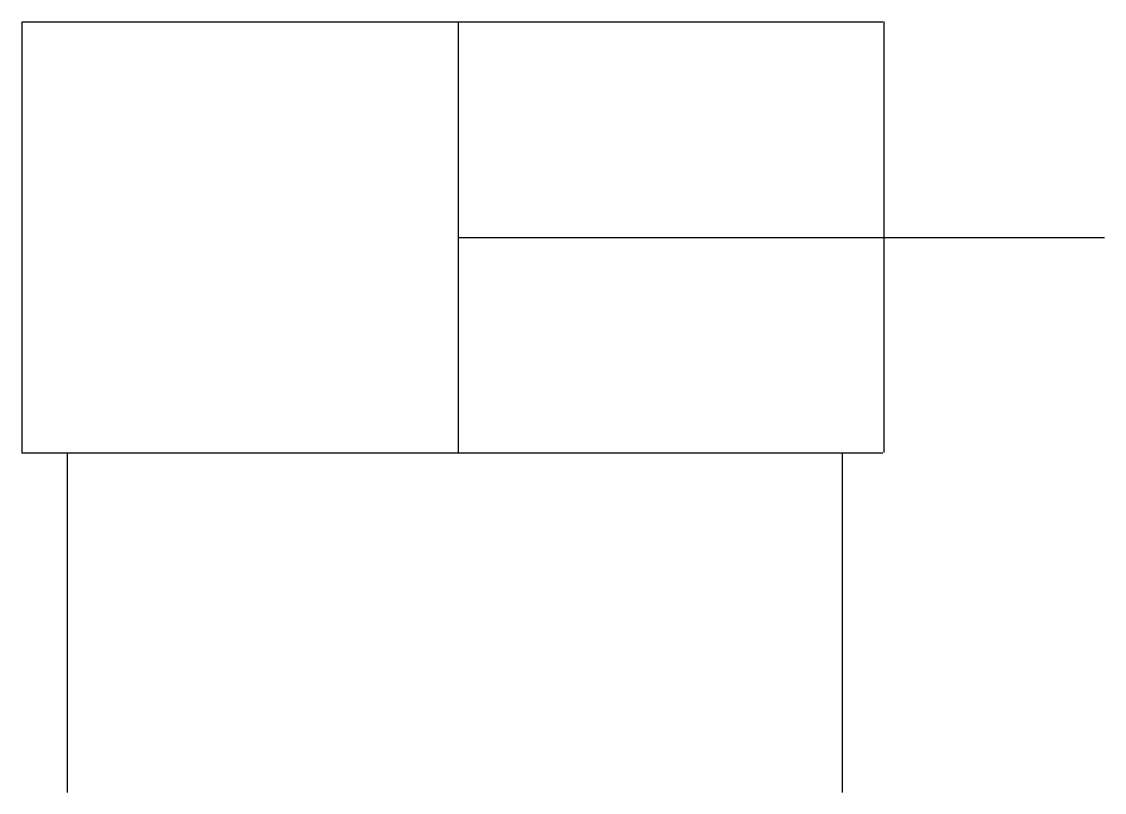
# Model space of a CAD drawing. Extents: x 736.6 to 761.8, y 443.6 to 461.5.
import ezdxf

# ---------------------------------------------------------------- set-up
doc = ezdxf.new("R2010")
doc.units = 0
doc.header["$LTSCALE"] = 5
doc.layers.add('11', color=1, linetype='CONTINUOUS')

msp = doc.modelspace()

# ---------------------------------------------------------------- linework, layer by layer
at = {"layer": '11'}
for p, q in [((736.648, 461.473), (736.648, 451.473)), ((756.648, 461.473), (736.648, 461.473)), ((746.787, 461.473), (746.787, 451.478)), ((756.667, 461.489), (756.667, 451.478)), ((746.79, 456.473), (761.79, 456.473)), ((736.648, 451.473), (756.648, 451.473)), ((737.701, 451.478), (737.701, 443.586)), ((755.701, 451.478), (755.701, 443.586))]:
    msp.add_line(p, q, dxfattribs=at)

doc.saveas('drawing.dxf')
